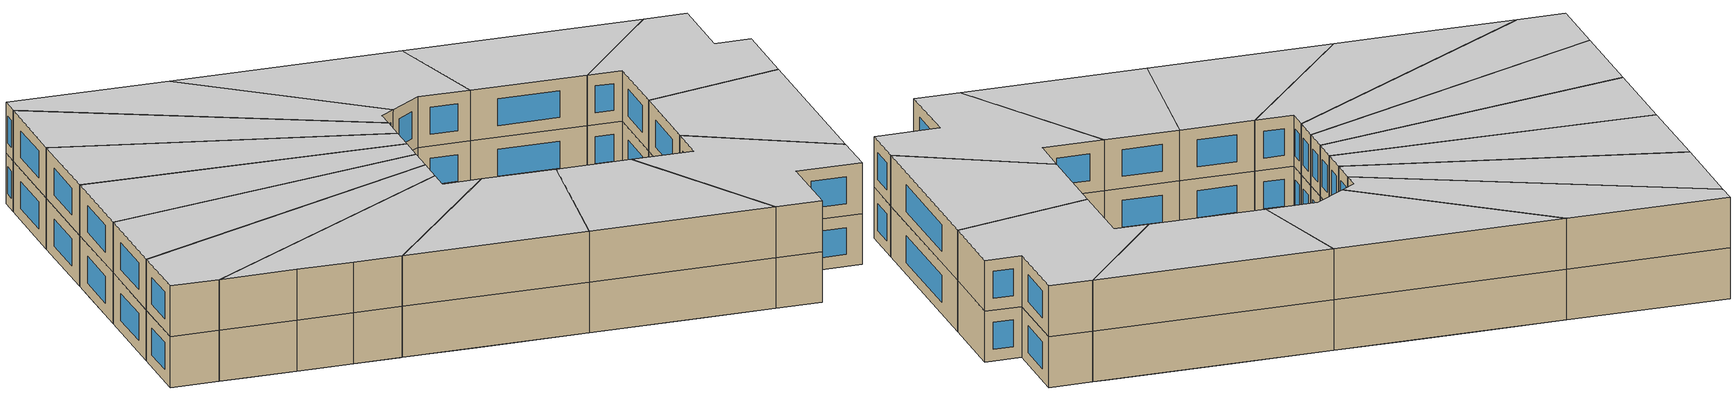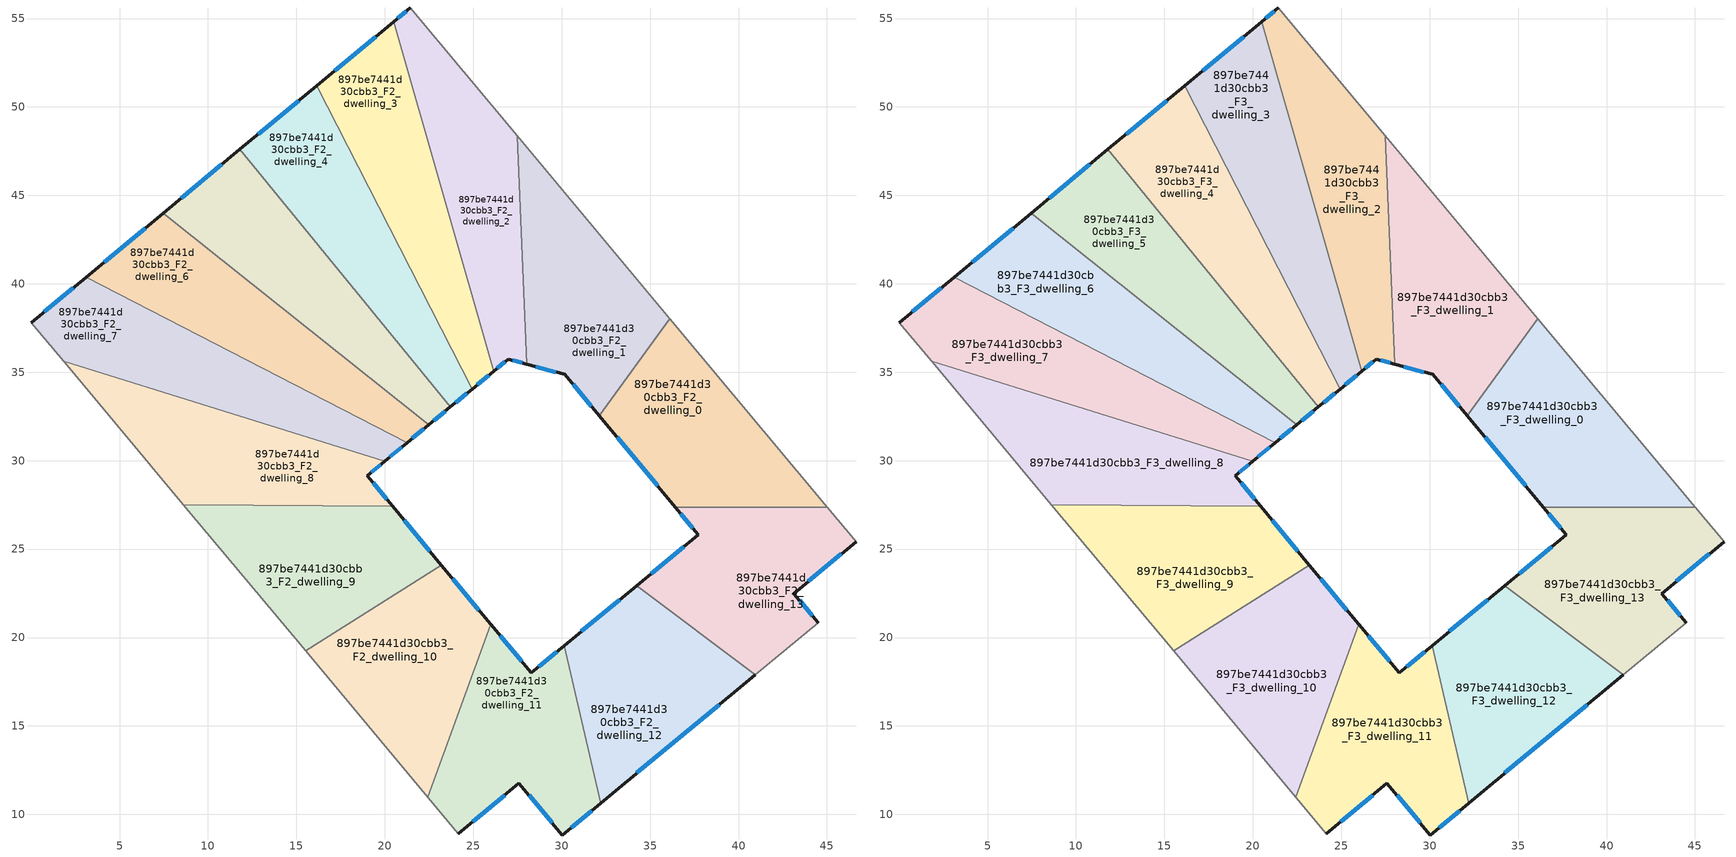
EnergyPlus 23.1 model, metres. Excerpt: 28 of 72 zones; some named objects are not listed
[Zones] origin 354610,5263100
897be7441d30cbb3_F2_dwelling_0
 floor adiabatic (EU_floor_Construction): 36.11,38.03 40.01,33.36 34.95,29.13 32.12,32.54 z6
 floor to 897be7441d30cbb3_F1_dwelling_13 (EU_floor_Construction): 40.01,33.36 44.54,27.94 43.84,27.35 36.43,27.35 34.95,29.13 z6
 floor to 897be7441d30cbb3_F1_dwelling_14 (EU_floor_Construction): 44.54,27.94 45.03,27.35 43.84,27.35 z6
 wall outside (EU_wall_Construction): 32.12,32.54 36.43,27.35 z6:9
 wall to 897be7441d30cbb3_F2_dwelling_1 (EU_wall_Construction): 36.11,38.03 32.12,32.54 z6:9
 wall adiabatic (EU_wall_Construction): 45.03,27.35 36.11,38.03 z6:9
 wall to 897be7441d30cbb3_F2_dwelling_13 (EU_wall_Construction): 36.43,27.35 45.03,27.35 z6:9
 window (EU_Window_Construction): 33.14,31.32 35.42,28.57 z6.7:8.3
897be7441d30cbb3_F2_dwelling_1
 floor to 897be7441d30cbb3_F1_dwelling_11 (EU_floor_Construction): 30.51,44.72 33.6,41.03 27.98,36.34 27.73,42.4 z6
 floor adiabatic (EU_floor_Construction): 33.6,41.03 36.11,38.03 32.12,32.54 30.19,34.87 28.02,35.46 27.98,36.34 z6
 floor to 897be7441d30cbb3_F1_dwelling_10 (EU_floor_Construction): 27.48,48.35 30.51,44.72 27.73,42.4 27.47,48.35 z6
 wall outside (EU_wall_Construction): 28.02,35.46 30.19,34.87 32.12,32.54 z6:9
 wall to 897be7441d30cbb3_F2_dwelling_2 (EU_wall_Construction): 27.47,48.36 28.02,35.46 z6:9
 wall adiabatic (EU_wall_Construction): 36.11,38.03 27.47,48.36 z6:9
 window (EU_Window_Construction): 30.64,34.32 31.67,33.09 / 28.53,35.32 29.68,35.01 z6.7:8.3
897be7441d30cbb3_F2_dwelling_10
 floor to 897be7441d30cbb3_F1_dwelling_5 (EU_floor_Construction): 23.2,24.09 25.98,20.76 25.53,19.51 19.5,14.48 15.52,19.24 z6
 floor to 897be7441d30cbb3_F1_dwelling_6 (EU_floor_Construction): 25.53,19.51 22.43,10.97 19.5,14.48 z6
 wall outside (EU_wall_Construction): 25.98,20.76 23.2,24.09 z6:9
 wall to 897be7441d30cbb3_F2_dwelling_11 (EU_wall_Construction): 22.43,10.97 25.98,20.76 z6:9
 wall adiabatic (EU_wall_Construction): 15.52,19.24 22.43,10.97 z6:9
 wall to 897be7441d30cbb3_F2_dwelling_9 (EU_wall_Construction): 23.2,24.09 15.52,19.24 z6:9
 window (EU_Window_Construction): 25.32,21.54 23.85,23.31 z6.7:8.3
897be7441d30cbb3_F2_dwelling_11
 floor to 897be7441d30cbb3_F1_dwelling_6 (EU_floor_Construction): 30.16,19.55 30.77,16.86 26.39,13.2 27.59,11.76 24.15,8.91 22.43,10.97 25.53,19.51 26.4,20.25 28.28,17.99 z6
 floor to 897be7441d30cbb3_F1_dwelling_5 (EU_floor_Construction): 25.98,20.76 26.4,20.25 25.53,19.51 z6
 floor to 897be7441d30cbb3_F1_dwelling_7 (EU_floor_Construction): 30.77,16.86 32.2,10.64 30.03,8.83 26.39,13.2 z6
 wall outside (EU_wall_Construction): 24.15,8.91 27.59,11.76 30.03,8.83 32.21,10.64 / 30.16,19.55 28.28,17.99 25.98,20.76 z6:9
 wall adiabatic (EU_wall_Construction): 22.43,10.97 24.15,8.91 z6:9
 wall to 897be7441d30cbb3_F2_dwelling_12 (EU_wall_Construction): 32.21,10.64 30.16,19.55 z6:9
 window (EU_Window_Construction): 24.96,9.58 26.78,11.09 / 27.74,18.64 26.52,20.11 / 29.71,19.18 28.72,18.36 / 30.54,9.26 31.69,10.21 / 28.16,11.07 29.46,9.52 z6.7:8.3
897be7441d30cbb3_F2_dwelling_12
 floor to 897be7441d30cbb3_F1_dwelling_7 (EU_floor_Construction): 34.76,19.77 38.22,15.63 32.2,10.64 30.77,16.86 33.29,18.96 33.49,18.71 z6
 floor to 897be7441d30cbb3_F1_dwelling_6 (EU_floor_Construction): 31.72,20.84 33.29,18.96 30.77,16.86 30.16,19.55 z6
 floor to 897be7441d30cbb3_F1_dwelling_13 (EU_floor_Construction): 36.51,21.23 33.49,18.71 33.29,18.96 31.72,20.84 34.25,22.93 z6
 floor to 897be7441d30cbb3_F1_dwelling_14 (EU_floor_Construction): 40.95,17.9 38.22,15.63 34.76,19.77 36.51,21.23 z6
 wall outside (EU_wall_Construction): 34.25,22.93 30.16,19.55 / 32.21,10.64 40.95,17.9 z6:9
 wall to 897be7441d30cbb3_F2_dwelling_13 (EU_wall_Construction): 40.95,17.9 34.25,22.93 z6:9
 window (EU_Window_Construction): 33.29,22.13 31.12,20.34 / 34.26,12.34 38.9,16.19 z6.7:8.3
897be7441d30cbb3_F2_dwelling_13
 floor to 897be7441d30cbb3_F1_dwelling_13 (EU_floor_Construction): 43.84,27.35 36.51,21.23 34.25,22.93 37.72,25.8 36.43,27.35 z6
 floor to 897be7441d30cbb3_F1_dwelling_14 (EU_floor_Construction): 45.03,27.35 46.65,25.41 43.13,22.49 44.49,20.84 40.95,17.9 36.51,21.23 43.84,27.35 z6
 wall outside (EU_wall_Construction): 36.43,27.35 37.72,25.8 34.25,22.93 / 44.49,20.84 43.13,22.49 46.65,25.41 z6:9
 wall adiabatic (EU_wall_Construction): 46.65,25.41 45.03,27.35 / 40.95,17.9 44.49,20.84 z6:9
 window (EU_Window_Construction): 36.91,25.13 35.06,23.6 / 36.74,26.99 37.42,26.16 / 43.95,23.17 45.82,24.72 / 44.17,21.23 43.45,22.1 z6.7:8.3
897be7441d30cbb3_F2_dwelling_2
 floor to 897be7441d30cbb3_F1_dwelling_10 (EU_floor_Construction): 27.47,48.35 27.73,42.4 24.76,39.92 23.34,44.89 z6
 floor to 897be7441d30cbb3_F1_dwelling_9 (EU_floor_Construction): 24.45,51.98 27.47,48.36 27.47,48.35 23.34,44.89 21.92,49.86 z6
 floor to 897be7441d30cbb3_F1_dwelling_11 (EU_floor_Construction): 27.73,42.4 27.98,36.34 27.19,35.68 26.98,35.74 26.15,35.06 24.76,39.92 z6
 floor to 897be7441d30cbb3_F1_dwelling_8 (EU_floor_Construction): 21.43,55.59 24.45,51.98 21.92,49.86 20.5,54.82 z6
 floor to 897be7441d30cbb3_F1_dwelling_12 (EU_floor_Construction): 27.98,36.34 28.02,35.46 27.19,35.68 z6
 wall outside (EU_wall_Construction): 26.15,35.06 26.98,35.74 28.02,35.46 / 21.43,55.59 20.5,54.82 z6:9
 wall to 897be7441d30cbb3_F2_dwelling_3 (EU_wall_Construction): 20.5,54.82 26.15,35.06 z6:9
 wall adiabatic (EU_wall_Construction): 27.47,48.36 21.43,55.59 z6:9
 window (EU_Window_Construction): 27.22,35.67 27.77,35.53 / 26.35,35.22 26.78,35.58 / 21.21,55.41 20.72,55 z6.7:8.3
897be7441d30cbb3_F2_dwelling_3
 floor to 897be7441d30cbb3_F1_dwelling_8 (EU_floor_Construction): 20.5,54.82 21.92,49.86 18.36,46.89 16.16,51.21 z6
 floor to 897be7441d30cbb3_F1_dwelling_11 (EU_floor_Construction): 24.76,39.92 26.15,35.06 24.93,34.05 22.78,38.26 z6
 floor to 897be7441d30cbb3_F1_dwelling_9 (EU_floor_Construction): 21.92,49.86 23.34,44.89 20.57,42.58 18.36,46.89 z6
 floor to 897be7441d30cbb3_F1_dwelling_10 (EU_floor_Construction): 23.34,44.89 24.76,39.92 22.78,38.26 20.57,42.58 z6
 wall outside (EU_wall_Construction): 24.93,34.05 26.15,35.06 / 20.5,54.82 16.16,51.21 z6:9
 wall to 897be7441d30cbb3_F2_dwelling_4 (EU_wall_Construction): 16.16,51.21 24.93,34.05 z6:9
 window (EU_Window_Construction): 25.22,34.29 25.87,34.82 / 19.48,53.97 17.18,52.06 z6.7:8.3
897be7441d30cbb3_F2_dwelling_4
 floor to 897be7441d30cbb3_F1_dwelling_9 (EU_floor_Construction): 18.36,46.89 20.57,42.58 17.8,40.27 14.81,43.93 z6
 floor to 897be7441d30cbb3_F1_dwelling_8 (EU_floor_Construction): 16.16,51.21 18.36,46.89 14.81,43.93 11.81,47.6 z6
 floor to 897be7441d30cbb3_F1_dwelling_11 (EU_floor_Construction): 22.78,38.26 24.93,34.05 23.71,33.04 20.8,36.61 z6
 floor adiabatic (EU_floor_Construction): 20.57,42.58 22.78,38.26 20.8,36.61 17.8,40.27 z6
 wall outside (EU_wall_Construction): 23.71,33.04 24.93,34.05 / 16.16,51.21 11.81,47.6 z6:9
 wall to 897be7441d30cbb3_F2_dwelling_5 (EU_wall_Construction): 11.81,47.6 23.71,33.04 z6:9
 window (EU_Window_Construction): 24,33.28 24.65,33.81 / 15.14,50.36 12.83,48.45 z6.7:8.3
897be7441d30cbb3_F2_dwelling_5
 floor to 897be7441d30cbb3_F1_dwelling_0 (EU_floor_Construction): 10.36,46.4 13.19,43.02 10.99,41.18 7.47,43.99 z6
 floor to 897be7441d30cbb3_F1_dwelling_8 (EU_floor_Construction): 11.81,47.6 14.81,43.93 13.41,42.75 10.36,46.4 z6
 floor to 897be7441d30cbb3_F1_dwelling_1 (EU_floor_Construction): 13.19,43.02 16.03,39.62 14.53,38.37 10.99,41.18 z6
 floor to 897be7441d30cbb3_F1_dwelling_2 (EU_floor_Construction): 16.03,39.62 18.86,36.22 18.06,35.55 14.53,38.37 z6
 floor to 897be7441d30cbb3_F1_dwelling_9 (EU_floor_Construction): 14.81,43.93 17.8,40.27 16.44,39.13 13.41,42.76 z6
 floor to 897be7441d30cbb3_F1_dwelling_3 (EU_floor_Construction): 19.62,35.63 22.57,32.1 22.49,32.03 18.06,35.55 18.86,36.22 19.47,35.5 z6
 floor adiabatic (EU_floor_Construction): 17.8,40.27 23.71,33.04 22.49,32.03 22.57,32.1 19.62,35.63 19.47,35.5 16.44,39.13 z6
 wall outside (EU_wall_Construction): 22.49,32.03 23.71,33.04 / 11.81,47.6 7.47,43.99 z6:9
 wall to 897be7441d30cbb3_F2_dwelling_6 (EU_wall_Construction): 7.47,43.99 22.49,32.03 z6:9
 window (EU_Window_Construction): 22.77,32.27 23.42,32.8 / 10.79,46.75 8.49,44.84 z6.7:8.3
897be7441d30cbb3_F2_dwelling_6
 floor to 897be7441d30cbb3_F1_dwelling_1 (EU_floor_Construction): 14.53,38.37 11.66,35.97 7.39,38.17 10.99,41.18 z6
 floor to 897be7441d30cbb3_F1_dwelling_2 (EU_floor_Construction): 18.06,35.55 15.92,33.77 11.66,35.97 14.53,38.37 z6
 floor adiabatic (EU_floor_Construction): 10.99,41.18 7.39,38.17 3.12,40.38 7.47,43.99 z6
 floor to 897be7441d30cbb3_F1_dwelling_3 (EU_floor_Construction): 22.49,32.03 22.42,31.97 21.26,31.02 15.92,33.77 18.06,35.55 z6
 wall outside (EU_wall_Construction): 21.26,31.01 22.49,32.03 / 7.47,43.99 3.12,40.38 z6:9
 wall to 897be7441d30cbb3_F2_dwelling_7 (EU_wall_Construction): 3.12,40.38 21.26,31.01 z6:9
 window (EU_Window_Construction): 21.55,31.25 22.2,31.79 / 6.44,43.14 4.14,41.23 z6.7:8.3
897be7441d30cbb3_F2_dwelling_7
 floor to 897be7441d30cbb3_F1_dwelling_1 (EU_floor_Construction): 11.66,35.97 8.69,33.49 3.66,35.06 7.39,38.17 z6
 floor to 897be7441d30cbb3_F1_dwelling_0 (EU_floor_Construction): 7.39,38.17 3.66,35.06 1.84,35.62 0.02,37.8 3.12,40.38 z6
 floor to 897be7441d30cbb3_F1_dwelling_2 (EU_floor_Construction): 15.92,33.77 13.71,31.92 8.69,33.49 11.66,35.97 z6
 floor to 897be7441d30cbb3_F1_dwelling_3 (EU_floor_Construction): 21.26,31.02 19.99,29.96 13.71,31.92 15.92,33.77 z6
 wall outside (EU_wall_Construction): 19.99,29.96 21.26,31.01 / 3.12,40.38 0.02,37.8 z6:9
 wall adiabatic (EU_wall_Construction): 0.02,37.8 1.84,35.62 z6:9
 wall to 897be7441d30cbb3_F2_dwelling_8 (EU_wall_Construction): 1.84,35.62 19.99,29.96 z6:9
 window (EU_Window_Construction): 20.29,30.21 20.96,30.77 / 2.39,39.77 0.74,38.41 z6.7:8.3
897be7441d30cbb3_F2_dwelling_8
 floor to 897be7441d30cbb3_F1_dwelling_2 (EU_floor_Construction): 13.71,31.92 8.54,27.6 6.8,29.67 5.7,31 8.69,33.49 z6
 floor to 897be7441d30cbb3_F1_dwelling_1 (EU_floor_Construction): 8.69,33.49 5.7,31 4.7,32.2 2.87,34.39 3.66,35.06 z6
 floor to 897be7441d30cbb3_F1_dwelling_3 (EU_floor_Construction): 19.99,29.96 19,29.14 18.3,29.99 15.27,27.46 8.61,27.51 8.54,27.6 13.71,31.92 z6
 floor to 897be7441d30cbb3_F1_dwelling_4 (EU_floor_Construction): 18.3,29.99 20.44,27.42 15.27,27.46 z6
 floor to 897be7441d30cbb3_F1_dwelling_0 (EU_floor_Construction): 3.66,35.06 2.87,34.39 1.84,35.62 z6
 wall outside (EU_wall_Construction): 20.44,27.42 19,29.14 19.99,29.96 z6:9
 wall adiabatic (EU_wall_Construction): 1.84,35.62 4.7,32.2 6.8,29.67 8.61,27.51 z6:9
 wall to 897be7441d30cbb3_F2_dwelling_9 (EU_wall_Construction): 8.61,27.51 20.44,27.42 z6:9
 window (EU_Window_Construction): 19.23,29.34 19.76,29.77 / 20.1,27.82 19.34,28.74 z6.7:8.3
897be7441d30cbb3_F2_dwelling_9
 floor to 897be7441d30cbb3_F1_dwelling_3 (EU_floor_Construction): 15.27,27.46 11.37,24.2 8.61,27.51 z6
 floor to 897be7441d30cbb3_F1_dwelling_4 (EU_floor_Construction): 20.44,27.42 22.17,25.33 15.26,19.56 11.37,24.2 15.27,27.46 z6
 floor to 897be7441d30cbb3_F1_dwelling_5 (EU_floor_Construction): 22.17,25.33 23.2,24.09 15.52,19.24 15.26,19.56 z6
 wall outside (EU_wall_Construction): 23.2,24.09 20.44,27.42 z6:9
 wall adiabatic (EU_wall_Construction): 8.61,27.51 15.52,19.24 z6:9
 window (EU_Window_Construction): 22.55,24.87 21.09,26.64 z6.7:8.3
897be7441d30cbb3_F3_dwelling_0
 floor to 897be7441d30cbb3_F2_dwelling_0 (EU_floor_Construction): 36.11,38.03 45.03,27.35 36.43,27.35 32.12,32.54 z9
 wall outside (EU_wall_Construction): 32.12,32.54 36.43,27.35 z9:12
 wall to 897be7441d30cbb3_F3_dwelling_1 (EU_wall_Construction): 36.11,38.03 32.12,32.54 z9:12
 wall adiabatic (EU_wall_Construction): 45.03,27.35 36.11,38.03 z9:12
 wall to 897be7441d30cbb3_F3_dwelling_13 (EU_wall_Construction): 36.43,27.35 45.03,27.35 z9:12
 window (EU_Window_Construction): 33.14,31.32 35.42,28.57 z9.7:11.3
 ceiling to 897be7441d30cbb3_F4_dwelling_0 (EU_floor_Construction): 45.03,27.35 36.11,38.03 32.12,32.54 36.43,27.35 z12
897be7441d30cbb3_F3_dwelling_1
 floor to 897be7441d30cbb3_F2_dwelling_1 (EU_floor_Construction): 27.47,48.36 36.11,38.03 32.12,32.54 30.19,34.87 28.02,35.46 z9
 wall outside (EU_wall_Construction): 28.02,35.46 30.19,34.87 32.12,32.54 z9:12
 wall to 897be7441d30cbb3_F3_dwelling_2 (EU_wall_Construction): 27.47,48.36 28.02,35.46 z9:12
 wall adiabatic (EU_wall_Construction): 36.11,38.03 27.47,48.36 z9:12
 window (EU_Window_Construction): 30.64,34.32 31.67,33.09 / 28.53,35.32 29.68,35.01 z9.7:11.3
 ceiling to 897be7441d30cbb3_F4_dwelling_1 (EU_floor_Construction): 32.12,32.54 36.11,38.03 27.47,48.36 28.02,35.46 30.19,34.87 z12
897be7441d30cbb3_F3_dwelling_10
 floor to 897be7441d30cbb3_F2_dwelling_10 (EU_floor_Construction): 23.2,24.09 25.98,20.76 22.43,10.97 15.52,19.24 z9
 wall outside (EU_wall_Construction): 25.98,20.76 23.2,24.09 z9:12
 wall to 897be7441d30cbb3_F3_dwelling_11 (EU_wall_Construction): 22.43,10.97 25.98,20.76 z9:12
 wall adiabatic (EU_wall_Construction): 15.52,19.24 22.43,10.97 z9:12
 wall to 897be7441d30cbb3_F3_dwelling_9 (EU_wall_Construction): 23.2,24.09 15.52,19.24 z9:12
 window (EU_Window_Construction): 25.32,21.54 23.85,23.31 z9.7:11.3
 ceiling to 897be7441d30cbb3_F4_dwelling_10 (EU_floor_Construction): 22.43,10.97 25.98,20.76 23.2,24.09 15.52,19.24 z12
897be7441d30cbb3_F3_dwelling_11
 floor to 897be7441d30cbb3_F2_dwelling_11 (EU_floor_Construction): 30.16,19.55 32.21,10.64 30.03,8.83 27.59,11.76 24.15,8.91 22.43,10.97 25.98,20.76 28.28,17.99 z9
 wall outside (EU_wall_Construction): 24.15,8.91 27.59,11.76 30.03,8.83 32.21,10.64 / 30.16,19.55 28.28,17.99 25.98,20.76 z9:12
 wall adiabatic (EU_wall_Construction): 22.43,10.97 24.15,8.91 z9:12
 wall to 897be7441d30cbb3_F3_dwelling_12 (EU_wall_Construction): 32.21,10.64 30.16,19.55 z9:12
 window (EU_Window_Construction): 24.96,9.58 26.78,11.09 / 27.74,18.64 26.52,20.11 / 29.71,19.18 28.72,18.36 / 30.54,9.26 31.69,10.21 / 28.16,11.07 29.46,9.52 z9.7:11.3
 ceiling to 897be7441d30cbb3_F4_dwelling_11 (EU_floor_Construction): 32.21,10.64 30.16,19.55 28.28,17.99 25.98,20.76 22.43,10.97 24.15,8.91 27.59,11.76 30.03,8.83 z12
897be7441d30cbb3_F3_dwelling_12
 floor to 897be7441d30cbb3_F2_dwelling_12 (EU_floor_Construction): 40.95,17.9 32.21,10.64 30.16,19.55 34.25,22.93 z9
 wall outside (EU_wall_Construction): 34.25,22.93 30.16,19.55 / 32.21,10.64 40.95,17.9 z9:12
 wall to 897be7441d30cbb3_F3_dwelling_13 (EU_wall_Construction): 40.95,17.9 34.25,22.93 z9:12
 window (EU_Window_Construction): 33.29,22.13 31.12,20.34 / 34.26,12.34 38.9,16.19 z9.7:11.3
 ceiling to 897be7441d30cbb3_F4_dwelling_12 (EU_floor_Construction): 40.95,17.9 34.25,22.93 30.16,19.55 32.21,10.64 z12
897be7441d30cbb3_F3_dwelling_13
 floor to 897be7441d30cbb3_F2_dwelling_13 (EU_floor_Construction): 45.03,27.35 46.65,25.41 43.13,22.49 44.49,20.84 40.95,17.9 34.25,22.93 37.72,25.8 36.43,27.35 z9
 wall outside (EU_wall_Construction): 36.43,27.35 37.72,25.8 34.25,22.93 / 44.49,20.84 43.13,22.49 46.65,25.41 z9:12
 wall adiabatic (EU_wall_Construction): 46.65,25.41 45.03,27.35 / 40.95,17.9 44.49,20.84 z9:12
 window (EU_Window_Construction): 36.91,25.13 35.06,23.6 / 36.74,26.99 37.42,26.16 / 43.95,23.17 45.82,24.72 / 44.17,21.23 43.45,22.1 z9.7:11.3
 ceiling to 897be7441d30cbb3_F4_dwelling_13 (EU_floor_Construction): 44.49,20.84 43.13,22.49 46.65,25.41 45.03,27.35 36.43,27.35 37.72,25.8 34.25,22.93 40.95,17.9 z12
897be7441d30cbb3_F3_dwelling_2
 floor to 897be7441d30cbb3_F2_dwelling_2 (EU_floor_Construction): 21.43,55.59 27.47,48.36 28.02,35.46 26.98,35.74 26.15,35.06 20.5,54.82 z9
 wall outside (EU_wall_Construction): 26.15,35.06 26.98,35.74 28.02,35.46 / 21.43,55.59 20.5,54.82 z9:12
 wall to 897be7441d30cbb3_F3_dwelling_3 (EU_wall_Construction): 20.5,54.82 26.15,35.06 z9:12
 wall adiabatic (EU_wall_Construction): 27.47,48.36 21.43,55.59 z9:12
 window (EU_Window_Construction): 27.22,35.67 27.77,35.53 / 26.35,35.22 26.78,35.58 / 21.21,55.41 20.72,55 z9.7:11.3
 ceiling to 897be7441d30cbb3_F4_dwelling_2 (EU_floor_Construction): 28.02,35.46 27.47,48.36 21.43,55.59 20.5,54.82 26.15,35.06 26.98,35.74 z12
897be7441d30cbb3_F3_dwelling_3
 floor to 897be7441d30cbb3_F2_dwelling_3 (EU_floor_Construction): 20.5,54.82 26.15,35.06 24.93,34.05 16.16,51.21 z9
 wall outside (EU_wall_Construction): 24.93,34.05 26.15,35.06 / 20.5,54.82 16.16,51.21 z9:12
 wall to 897be7441d30cbb3_F3_dwelling_4 (EU_wall_Construction): 16.16,51.21 24.93,34.05 z9:12
 window (EU_Window_Construction): 25.22,34.29 25.87,34.82 / 19.48,53.97 17.18,52.06 z9.7:11.3
 ceiling to 897be7441d30cbb3_F4_dwelling_3 (EU_floor_Construction): 26.15,35.06 20.5,54.82 16.16,51.21 24.93,34.05 z12
897be7441d30cbb3_F3_dwelling_4
 floor to 897be7441d30cbb3_F2_dwelling_4 (EU_floor_Construction): 16.16,51.21 24.93,34.05 23.71,33.04 11.81,47.6 z9
 wall outside (EU_wall_Construction): 23.71,33.04 24.93,34.05 / 16.16,51.21 11.81,47.6 z9:12
 wall to 897be7441d30cbb3_F3_dwelling_5 (EU_wall_Construction): 11.81,47.6 23.71,33.04 z9:12
 window (EU_Window_Construction): 24,33.28 24.65,33.81 / 15.14,50.36 12.83,48.45 z9.7:11.3
 ceiling to 897be7441d30cbb3_F4_dwelling_4 (EU_floor_Construction): 24.93,34.05 16.16,51.21 11.81,47.6 23.71,33.04 z12
897be7441d30cbb3_F3_dwelling_5
 floor to 897be7441d30cbb3_F2_dwelling_5 (EU_floor_Construction): 11.81,47.6 23.71,33.04 22.49,32.03 7.47,43.99 z9
 wall outside (EU_wall_Construction): 22.49,32.03 23.71,33.04 / 11.81,47.6 7.47,43.99 z9:12
 wall to 897be7441d30cbb3_F3_dwelling_6 (EU_wall_Construction): 7.47,43.99 22.49,32.03 z9:12
 window (EU_Window_Construction): 22.77,32.27 23.42,32.8 / 10.79,46.75 8.49,44.84 z9.7:11.3
 ceiling to 897be7441d30cbb3_F4_dwelling_5 (EU_floor_Construction): 23.71,33.04 11.81,47.6 7.47,43.99 22.49,32.03 z12
897be7441d30cbb3_F3_dwelling_6
 floor to 897be7441d30cbb3_F2_dwelling_6 (EU_floor_Construction): 22.49,32.03 21.26,31.01 3.12,40.38 7.47,43.99 z9
 wall outside (EU_wall_Construction): 21.26,31.01 22.49,32.03 / 7.47,43.99 3.12,40.38 z9:12
 wall to 897be7441d30cbb3_F3_dwelling_7 (EU_wall_Construction): 3.12,40.38 21.26,31.01 z9:12
 window (EU_Window_Construction): 21.55,31.25 22.2,31.79 / 6.44,43.14 4.14,41.23 z9.7:11.3
 ceiling to 897be7441d30cbb3_F4_dwelling_6 (EU_floor_Construction): 22.49,32.03 7.47,43.99 3.12,40.38 21.26,31.01 z12
897be7441d30cbb3_F3_dwelling_7
 floor to 897be7441d30cbb3_F2_dwelling_7 (EU_floor_Construction): 21.26,31.01 19.99,29.96 1.84,35.62 0.02,37.8 3.12,40.38 z9
 wall outside (EU_wall_Construction): 19.99,29.96 21.26,31.01 / 3.12,40.38 0.02,37.8 z9:12
 wall adiabatic (EU_wall_Construction): 0.02,37.8 1.84,35.62 z9:12
 wall to 897be7441d30cbb3_F3_dwelling_8 (EU_wall_Construction): 1.84,35.62 19.99,29.96 z9:12
 window (EU_Window_Construction): 20.29,30.21 20.96,30.77 / 2.39,39.77 0.74,38.41 z9.7:11.3
 ceiling to 897be7441d30cbb3_F4_dwelling_7 (EU_floor_Construction): 21.26,31.01 3.12,40.38 0.02,37.8 1.84,35.62 19.99,29.96 z12
897be7441d30cbb3_F3_dwelling_8
 floor to 897be7441d30cbb3_F2_dwelling_8 (EU_floor_Construction): 19.99,29.96 19,29.14 20.44,27.42 8.61,27.51 6.8,29.67 4.7,32.2 1.84,35.62 z9
 wall outside (EU_wall_Construction): 20.44,27.42 19,29.14 19.99,29.96 z9:12
 wall adiabatic (EU_wall_Construction): 1.84,35.62 4.7,32.2 6.8,29.67 8.61,27.51 z9:12
 wall to 897be7441d30cbb3_F3_dwelling_9 (EU_wall_Construction): 8.61,27.51 20.44,27.42 z9:12
 window (EU_Window_Construction): 19.23,29.34 19.76,29.77 / 20.1,27.82 19.34,28.74 z9.7:11.3
 ceiling to 897be7441d30cbb3_F4_dwelling_8 (EU_floor_Construction): 20.44,27.42 19,29.14 19.99,29.96 1.84,35.62 4.7,32.2 6.8,29.67 8.61,27.51 z12
897be7441d30cbb3_F3_dwelling_9
 floor to 897be7441d30cbb3_F2_dwelling_9 (EU_floor_Construction): 20.44,27.42 23.2,24.09 15.52,19.24 8.61,27.51 z9
 wall outside (EU_wall_Construction): 23.2,24.09 20.44,27.42 z9:12
 wall adiabatic (EU_wall_Construction): 8.61,27.51 15.52,19.24 z9:12
 window (EU_Window_Construction): 22.55,24.87 21.09,26.64 z9.7:11.3
 ceiling to 897be7441d30cbb3_F4_dwelling_9 (EU_floor_Construction): 23.2,24.09 20.44,27.42 8.61,27.51 15.52,19.24 z12
[Building]
EU S2 Campaign: North Axis=0; Terrain=City; Solar Distribution=FullExterior
[Site:Location]
Budapest.Ferenc.Liszt.Intl.AP: Latitude=47.437; Longitude=19.256; Time Zone=1; Elevation=185
[SizingPeriod:WeatherFileDays]
AnnualSizingPeriod: Begin Month=1; Begin Day of Month=1; End Month=12; End Day of Month=31; Day of Week for Start Day=Monday; Use Weather File Daylight Saving Period=No; Use Weather File Rain and Snow Indicators=No
[MATERIAL]
EU_InternalMass_Material: Roughness=MediumRough; Thickness=0.1; Conductivity=1; Density=1800; Specific Heat=900; Thermal Absorptance=0.9; Solar Absorptance=0.7; Visible Absorptance=0.7
[MATERIAL:NOMASS] Roughness=MediumRough; Thermal Absorptance=0.9; Solar Absorptance=0.7; Visible Absorptance=0.7
Name | Thermal Resistance
EU_wall_NoMass | 0.832559
EU_floor_NoMass | 0.872794
[WINDOWMATERIAL:SIMPLEGLAZINGSYSTEM]
EU_Window_SimpleGlazing: UFactor=2.79869; Solar Heat Gain Coefficient=0.75; Visible Transmittance=0.75
[CONSTRUCTION]
EU_wall_Construction: EU_wall_NoMass
EU_floor_Construction: EU_floor_NoMass
EU_Window_Construction: EU_Window_SimpleGlazing
EU_InternalMass_Construction: EU_InternalMass_Material
[ZONE] Type=1; Multiplier=1; Ceiling Height=autocalculate; Floor Area=autocalculate; Part of Total Floor Area=Yes
Name | Volume
897be7441d30cbb3_F2_dwelling_0; 897be7441d30cbb3_F3_dwelling_0; 897be7441d30cbb3_F2_dwelling_10; 897be7441d30cbb3_F3_dwelling_10 | 204.088
897be7441d30cbb3_F2_dwelling_1; 897be7441d30cbb3_F3_dwelling_1 | 204.092
897be7441d30cbb3_F2_dwelling_11; 897be7441d30cbb3_F3_dwelling_11 | 204.125
897be7441d30cbb3_F2_dwelling_12; 897be7441d30cbb3_F3_dwelling_12 | 204.075
897be7441d30cbb3_F2_dwelling_13; 897be7441d30cbb3_F3_dwelling_13 | 204.134
897be7441d30cbb3_F2_dwelling_2; 897be7441d30cbb3_F3_dwelling_2 | 204.061
897be7441d30cbb3_F2_dwelling_3; 897be7441d30cbb3_F3_dwelling_3 | 204.13
897be7441d30cbb3_F2_dwelling_4; 897be7441d30cbb3_F3_dwelling_4 | 204.096
897be7441d30cbb3_F2_dwelling_5; 897be7441d30cbb3_F3_dwelling_5 | 204.114
897be7441d30cbb3_F2_dwelling_6; 897be7441d30cbb3_F3_dwelling_6 | 204.105
897be7441d30cbb3_F2_dwelling_7; 897be7441d30cbb3_F3_dwelling_7 | 204.04
897be7441d30cbb3_F2_dwelling_8; 897be7441d30cbb3_F3_dwelling_8 | 204.163
897be7441d30cbb3_F2_dwelling_9; 897be7441d30cbb3_F3_dwelling_9 | 204.093
[INTERNALMASS] Construction=EU_InternalMass_Construction
Name | Zone or ZoneList | Surface Area
897be7441d30cbb3_F2_dwelling_0_EU_InternalMass | 897be7441d30cbb3_F2_dwelling_0 | 68.0295
897be7441d30cbb3_F2_dwelling_1_EU_InternalMass | 897be7441d30cbb3_F2_dwelling_1 | 68.0306
897be7441d30cbb3_F2_dwelling_2_EU_InternalMass | 897be7441d30cbb3_F2_dwelling_2 | 68.02
897be7441d30cbb3_F2_dwelling_3_EU_InternalMass | 897be7441d30cbb3_F2_dwelling_3 | 68.0433
897be7441d30cbb3_F2_dwelling_4_EU_InternalMass | 897be7441d30cbb3_F2_dwelling_4 | 68.0322
897be7441d30cbb3_F2_dwelling_5_EU_InternalMass | 897be7441d30cbb3_F2_dwelling_5 | 68.0378
897be7441d30cbb3_F2_dwelling_6_EU_InternalMass | 897be7441d30cbb3_F2_dwelling_6 | 68.035
897be7441d30cbb3_F2_dwelling_7_EU_InternalMass | 897be7441d30cbb3_F2_dwelling_7 | 68.0134
897be7441d30cbb3_F2_dwelling_8_EU_InternalMass | 897be7441d30cbb3_F2_dwelling_8 | 68.0543
897be7441d30cbb3_F2_dwelling_9_EU_InternalMass | 897be7441d30cbb3_F2_dwelling_9 | 68.0309
897be7441d30cbb3_F2_dwelling_10_EU_InternalMass | 897be7441d30cbb3_F2_dwelling_10 | 68.0292
897be7441d30cbb3_F2_dwelling_11_EU_InternalMass | 897be7441d30cbb3_F2_dwelling_11 | 68.0417
897be7441d30cbb3_F2_dwelling_12_EU_InternalMass | 897be7441d30cbb3_F2_dwelling_12 | 68.0249
897be7441d30cbb3_F2_dwelling_13_EU_InternalMass | 897be7441d30cbb3_F2_dwelling_13 | 68.045
897be7441d30cbb3_F3_dwelling_0_EU_InternalMass | 897be7441d30cbb3_F3_dwelling_0 | 68.0295
897be7441d30cbb3_F3_dwelling_1_EU_InternalMass | 897be7441d30cbb3_F3_dwelling_1 | 68.0306
897be7441d30cbb3_F3_dwelling_2_EU_InternalMass | 897be7441d30cbb3_F3_dwelling_2 | 68.02
897be7441d30cbb3_F3_dwelling_3_EU_InternalMass | 897be7441d30cbb3_F3_dwelling_3 | 68.0433
897be7441d30cbb3_F3_dwelling_4_EU_InternalMass | 897be7441d30cbb3_F3_dwelling_4 | 68.0322
897be7441d30cbb3_F3_dwelling_5_EU_InternalMass | 897be7441d30cbb3_F3_dwelling_5 | 68.0378
897be7441d30cbb3_F3_dwelling_6_EU_InternalMass | 897be7441d30cbb3_F3_dwelling_6 | 68.035
897be7441d30cbb3_F3_dwelling_7_EU_InternalMass | 897be7441d30cbb3_F3_dwelling_7 | 68.0134
897be7441d30cbb3_F3_dwelling_8_EU_InternalMass | 897be7441d30cbb3_F3_dwelling_8 | 68.0543
897be7441d30cbb3_F3_dwelling_9_EU_InternalMass | 897be7441d30cbb3_F3_dwelling_9 | 68.0309
897be7441d30cbb3_F3_dwelling_10_EU_InternalMass | 897be7441d30cbb3_F3_dwelling_10 | 68.0292
897be7441d30cbb3_F3_dwelling_11_EU_InternalMass | 897be7441d30cbb3_F3_dwelling_11 | 68.0417
897be7441d30cbb3_F3_dwelling_12_EU_InternalMass | 897be7441d30cbb3_F3_dwelling_12 | 68.0249
897be7441d30cbb3_F3_dwelling_13_EU_InternalMass | 897be7441d30cbb3_F3_dwelling_13 | 68.045
[OTHEREQUIPMENT] Fuel Type=Electricity; Design Level Calculation Method=Watts/Area; Power per Zone Floor Area=1; Fraction Latent=0; Fraction Radiant=0; Fraction Lost=0; Carbon Dioxide Generation Rate=0; EndUse Subcategory=EU_Step8_InternalGains
Name | Zone or ZoneList or Space or SpaceList | Schedule
EU_Step8_InternalGain_897be7441d30cbb3_F2_dwelling_0_f000 | 897be7441d30cbb3_F2_dwelling_0 | EU_Step8_GainSchedule_897be7441d30cbb3_F2_dwelling_0_f000
EU_Step8_InternalGain_897be7441d30cbb3_F2_dwelling_1_f000 | 897be7441d30cbb3_F2_dwelling_1 | EU_Step8_GainSchedule_897be7441d30cbb3_F2_dwelling_1_f000
EU_Step8_InternalGain_897be7441d30cbb3_F2_dwelling_2_f000 | 897be7441d30cbb3_F2_dwelling_2 | EU_Step8_GainSchedule_897be7441d30cbb3_F2_dwelling_2_f000
EU_Step8_InternalGain_897be7441d30cbb3_F2_dwelling_3_f000 | 897be7441d30cbb3_F2_dwelling_3 | EU_Step8_GainSchedule_897be7441d30cbb3_F2_dwelling_3_f000
EU_Step8_InternalGain_897be7441d30cbb3_F2_dwelling_4_f000 | 897be7441d30cbb3_F2_dwelling_4 | EU_Step8_GainSchedule_897be7441d30cbb3_F2_dwelling_4_f000
EU_Step8_InternalGain_897be7441d30cbb3_F2_dwelling_5_f000 | 897be7441d30cbb3_F2_dwelling_5 | EU_Step8_GainSchedule_897be7441d30cbb3_F2_dwelling_5_f000
EU_Step8_InternalGain_897be7441d30cbb3_F2_dwelling_6_f000 | 897be7441d30cbb3_F2_dwelling_6 | EU_Step8_GainSchedule_897be7441d30cbb3_F2_dwelling_6_f000
EU_Step8_InternalGain_897be7441d30cbb3_F2_dwelling_7_f000 | 897be7441d30cbb3_F2_dwelling_7 | EU_Step8_GainSchedule_897be7441d30cbb3_F2_dwelling_7_f000
EU_Step8_InternalGain_897be7441d30cbb3_F2_dwelling_8_f000 | 897be7441d30cbb3_F2_dwelling_8 | EU_Step8_GainSchedule_897be7441d30cbb3_F2_dwelling_8_f000
EU_Step8_InternalGain_897be7441d30cbb3_F2_dwelling_9_f000 | 897be7441d30cbb3_F2_dwelling_9 | EU_Step8_GainSchedule_897be7441d30cbb3_F2_dwelling_9_f000
EU_Step8_InternalGain_897be7441d30cbb3_F2_dwelling_10_f000 | 897be7441d30cbb3_F2_dwelling_10 | EU_Step8_GainSchedule_897be7441d30cbb3_F2_dwelling_10_f000
EU_Step8_InternalGain_897be7441d30cbb3_F2_dwelling_11_f000 | 897be7441d30cbb3_F2_dwelling_11 | EU_Step8_GainSchedule_897be7441d30cbb3_F2_dwelling_11_f000
EU_Step8_InternalGain_897be7441d30cbb3_F2_dwelling_12_f000 | 897be7441d30cbb3_F2_dwelling_12 | EU_Step8_GainSchedule_897be7441d30cbb3_F2_dwelling_12_f000
EU_Step8_InternalGain_897be7441d30cbb3_F2_dwelling_13_f000 | 897be7441d30cbb3_F2_dwelling_13 | EU_Step8_GainSchedule_897be7441d30cbb3_F2_dwelling_13_f000
EU_Step8_InternalGain_897be7441d30cbb3_F3_dwelling_0_f000 | 897be7441d30cbb3_F3_dwelling_0 | EU_Step8_GainSchedule_897be7441d30cbb3_F3_dwelling_0_f000
EU_Step8_InternalGain_897be7441d30cbb3_F3_dwelling_1_f000 | 897be7441d30cbb3_F3_dwelling_1 | EU_Step8_GainSchedule_897be7441d30cbb3_F3_dwelling_1_f000
EU_Step8_InternalGain_897be7441d30cbb3_F3_dwelling_2_f000 | 897be7441d30cbb3_F3_dwelling_2 | EU_Step8_GainSchedule_897be7441d30cbb3_F3_dwelling_2_f000
EU_Step8_InternalGain_897be7441d30cbb3_F3_dwelling_3_f000 | 897be7441d30cbb3_F3_dwelling_3 | EU_Step8_GainSchedule_897be7441d30cbb3_F3_dwelling_3_f000
EU_Step8_InternalGain_897be7441d30cbb3_F3_dwelling_4_f000 | 897be7441d30cbb3_F3_dwelling_4 | EU_Step8_GainSchedule_897be7441d30cbb3_F3_dwelling_4_f000
EU_Step8_InternalGain_897be7441d30cbb3_F3_dwelling_5_f000 | 897be7441d30cbb3_F3_dwelling_5 | EU_Step8_GainSchedule_897be7441d30cbb3_F3_dwelling_5_f000
EU_Step8_InternalGain_897be7441d30cbb3_F3_dwelling_6_f000 | 897be7441d30cbb3_F3_dwelling_6 | EU_Step8_GainSchedule_897be7441d30cbb3_F3_dwelling_6_f000
EU_Step8_InternalGain_897be7441d30cbb3_F3_dwelling_7_f000 | 897be7441d30cbb3_F3_dwelling_7 | EU_Step8_GainSchedule_897be7441d30cbb3_F3_dwelling_7_f000
EU_Step8_InternalGain_897be7441d30cbb3_F3_dwelling_8_f000 | 897be7441d30cbb3_F3_dwelling_8 | EU_Step8_GainSchedule_897be7441d30cbb3_F3_dwelling_8_f000
EU_Step8_InternalGain_897be7441d30cbb3_F3_dwelling_9_f000 | 897be7441d30cbb3_F3_dwelling_9 | EU_Step8_GainSchedule_897be7441d30cbb3_F3_dwelling_9_f000
EU_Step8_InternalGain_897be7441d30cbb3_F3_dwelling_10_f000 | 897be7441d30cbb3_F3_dwelling_10 | EU_Step8_GainSchedule_897be7441d30cbb3_F3_dwelling_10_f000
EU_Step8_InternalGain_897be7441d30cbb3_F3_dwelling_11_f000 | 897be7441d30cbb3_F3_dwelling_11 | EU_Step8_GainSchedule_897be7441d30cbb3_F3_dwelling_11_f000
EU_Step8_InternalGain_897be7441d30cbb3_F3_dwelling_12_f000 | 897be7441d30cbb3_F3_dwelling_12 | EU_Step8_GainSchedule_897be7441d30cbb3_F3_dwelling_12_f000
EU_Step8_InternalGain_897be7441d30cbb3_F3_dwelling_13_f000 | 897be7441d30cbb3_F3_dwelling_13 | EU_Step8_GainSchedule_897be7441d30cbb3_F3_dwelling_13_f000
[ZONEVENTILATION:DESIGNFLOWRATE] Schedule=EU_AlwaysOn; Design Flow Rate Calculation Method=AirChanges/Hour; Air Changes per Hour=0.475469; Ventilation Type=Natural; Fan Pressure Rise=0; Fan Total Efficiency=1; Constant Term Coefficient=1; Temperature Term Coefficient=0; Velocity Term Coefficient=0; Velocity Squared Term Coefficient=0; Minimum Indoor Temperature=-100; Maximum Indoor Temperature=100; Delta Temperature=-100; Minimum Outdoor Temperature=-100; Maximum Outdoor Temperature=100; Maximum Wind Speed=40
Name | Zone or ZoneList or Space or SpaceList
EU_ConstantAir_897be7441d30cbb3_F2_dwelling_0 | 897be7441d30cbb3_F2_dwelling_0
EU_ConstantAir_897be7441d30cbb3_F2_dwelling_1 | 897be7441d30cbb3_F2_dwelling_1
EU_ConstantAir_897be7441d30cbb3_F2_dwelling_2 | 897be7441d30cbb3_F2_dwelling_2
EU_ConstantAir_897be7441d30cbb3_F2_dwelling_3 | 897be7441d30cbb3_F2_dwelling_3
EU_ConstantAir_897be7441d30cbb3_F2_dwelling_4 | 897be7441d30cbb3_F2_dwelling_4
EU_ConstantAir_897be7441d30cbb3_F2_dwelling_5 | 897be7441d30cbb3_F2_dwelling_5
EU_ConstantAir_897be7441d30cbb3_F2_dwelling_6 | 897be7441d30cbb3_F2_dwelling_6
EU_ConstantAir_897be7441d30cbb3_F2_dwelling_7 | 897be7441d30cbb3_F2_dwelling_7
EU_ConstantAir_897be7441d30cbb3_F2_dwelling_8 | 897be7441d30cbb3_F2_dwelling_8
EU_ConstantAir_897be7441d30cbb3_F2_dwelling_9 | 897be7441d30cbb3_F2_dwelling_9
EU_ConstantAir_897be7441d30cbb3_F2_dwelling_10 | 897be7441d30cbb3_F2_dwelling_10
EU_ConstantAir_897be7441d30cbb3_F2_dwelling_11 | 897be7441d30cbb3_F2_dwelling_11
EU_ConstantAir_897be7441d30cbb3_F2_dwelling_12 | 897be7441d30cbb3_F2_dwelling_12
EU_ConstantAir_897be7441d30cbb3_F2_dwelling_13 | 897be7441d30cbb3_F2_dwelling_13
EU_ConstantAir_897be7441d30cbb3_F3_dwelling_0 | 897be7441d30cbb3_F3_dwelling_0
EU_ConstantAir_897be7441d30cbb3_F3_dwelling_1 | 897be7441d30cbb3_F3_dwelling_1
EU_ConstantAir_897be7441d30cbb3_F3_dwelling_2 | 897be7441d30cbb3_F3_dwelling_2
EU_ConstantAir_897be7441d30cbb3_F3_dwelling_3 | 897be7441d30cbb3_F3_dwelling_3
EU_ConstantAir_897be7441d30cbb3_F3_dwelling_4 | 897be7441d30cbb3_F3_dwelling_4
EU_ConstantAir_897be7441d30cbb3_F3_dwelling_5 | 897be7441d30cbb3_F3_dwelling_5
EU_ConstantAir_897be7441d30cbb3_F3_dwelling_6 | 897be7441d30cbb3_F3_dwelling_6
EU_ConstantAir_897be7441d30cbb3_F3_dwelling_7 | 897be7441d30cbb3_F3_dwelling_7
EU_ConstantAir_897be7441d30cbb3_F3_dwelling_8 | 897be7441d30cbb3_F3_dwelling_8
EU_ConstantAir_897be7441d30cbb3_F3_dwelling_9 | 897be7441d30cbb3_F3_dwelling_9
EU_ConstantAir_897be7441d30cbb3_F3_dwelling_10 | 897be7441d30cbb3_F3_dwelling_10
EU_ConstantAir_897be7441d30cbb3_F3_dwelling_11 | 897be7441d30cbb3_F3_dwelling_11
EU_ConstantAir_897be7441d30cbb3_F3_dwelling_12 | 897be7441d30cbb3_F3_dwelling_12
EU_ConstantAir_897be7441d30cbb3_F3_dwelling_13 | 897be7441d30cbb3_F3_dwelling_13
[HVACTEMPLATE:THERMOSTAT] Constant Heating Setpoint=20; Constant Cooling Setpoint=50
EU_HeatOnly_897be7441d30cbb3_F0_dwelling_0; EU_HeatOnly_897be7441d30cbb3_F0_dwelling_1; EU_HeatOnly_897be7441d30cbb3_F0_dwelling_2; EU_HeatOnly_897be7441d30cbb3_F0_dwelling_3; EU_HeatOnly_897be7441d30cbb3_F0_dwelling_4; EU_HeatOnly_897be7441d30cbb3_F0_dwelling_5; EU_HeatOnly_897be7441d30cbb3_F0_dwelling_6; EU_HeatOnly_897be7441d30cbb3_F0_dwelling_7; EU_HeatOnly_897be7441d30cbb3_F0_dwelling_8; EU_HeatOnly_897be7441d30cbb3_F0_dwelling_9; EU_HeatOnly_897be7441d30cbb3_F0_dwelling_10; EU_HeatOnly_897be7441d30cbb3_F0_dwelling_11; EU_HeatOnly_897be7441d30cbb3_F0_dwelling_12; EU_HeatOnly_897be7441d30cbb3_F0_dwelling_13; EU_HeatOnly_897be7441d30cbb3_F0_dwelling_14; EU_HeatOnly_897be7441d30cbb3_F1_dwelling_0; EU_HeatOnly_897be7441d30cbb3_F1_dwelling_1; EU_HeatOnly_897be7441d30cbb3_F1_dwelling_2; EU_HeatOnly_897be7441d30cbb3_F1_dwelling_3; EU_HeatOnly_897be7441d30cbb3_F1_dwelling_4; EU_HeatOnly_897be7441d30cbb3_F1_dwelling_5; EU_HeatOnly_897be7441d30cbb3_F1_dwelling_6; EU_HeatOnly_897be7441d30cbb3_F1_dwelling_7; EU_HeatOnly_897be7441d30cbb3_F1_dwelling_8; EU_HeatOnly_897be7441d30cbb3_F1_dwelling_9; EU_HeatOnly_897be7441d30cbb3_F1_dwelling_10; EU_HeatOnly_897be7441d30cbb3_F1_dwelling_11; EU_HeatOnly_897be7441d30cbb3_F1_dwelling_12; EU_HeatOnly_897be7441d30cbb3_F1_dwelling_13; EU_HeatOnly_897be7441d30cbb3_F1_dwelling_14; EU_HeatOnly_897be7441d30cbb3_F2_dwelling_0; EU_HeatOnly_897be7441d30cbb3_F2_dwelling_1; EU_HeatOnly_897be7441d30cbb3_F2_dwelling_2; EU_HeatOnly_897be7441d30cbb3_F2_dwelling_3; EU_HeatOnly_897be7441d30cbb3_F2_dwelling_4
[HVACTEMPLATE:ZONE:IDEALLOADSAIRSYSTEM] System Availability Schedule=EU_AlwaysOn; Maximum Heating Supply Air Temperature=50; Minimum Cooling Supply Air Temperature=13; Maximum Heating Supply Air Humidity Ratio=0.0156; Minimum Cooling Supply Air Humidity Ratio=0.0077; Heating Limit=NoLimit; Cooling Limit=NoLimit; Heating Availability Schedule=EU_AlwaysOn; Cooling Availability Schedule=EU_CoolingOff; Dehumidification Control Type=ConstantSensibleHeatRatio; Cooling Sensible Heat Ratio=0.7; Dehumidification Setpoint=60; Humidification Control Type=None; Humidification Setpoint=30; Outdoor Air Method=None; Outdoor Air Flow Rate per Person=0.00944; Outdoor Air Flow Rate per Zone Floor Area=0; Outdoor Air Flow Rate per Zone=0; Demand Controlled Ventilation Type=None; Outdoor Air Economizer Type=NoEconomizer; Heat Recovery Type=None; Sensible Heat Recovery Effectiveness=0.7; Latent Heat Recovery Effectiveness=0.65
Name | Template Thermostat
897be7441d30cbb3_F2_dwelling_0 | EU_HeatOnly_897be7441d30cbb3_F2_dwelling_0
897be7441d30cbb3_F2_dwelling_1 | EU_HeatOnly_897be7441d30cbb3_F2_dwelling_1
897be7441d30cbb3_F2_dwelling_2 | EU_HeatOnly_897be7441d30cbb3_F2_dwelling_2
897be7441d30cbb3_F2_dwelling_3 | EU_HeatOnly_897be7441d30cbb3_F2_dwelling_3
897be7441d30cbb3_F2_dwelling_4 | EU_HeatOnly_897be7441d30cbb3_F2_dwelling_4
897be7441d30cbb3_F2_dwelling_5 | EU_HeatOnly_897be7441d30cbb3_F2_dwelling_5
897be7441d30cbb3_F2_dwelling_6 | EU_HeatOnly_897be7441d30cbb3_F2_dwelling_6
897be7441d30cbb3_F2_dwelling_7 | EU_HeatOnly_897be7441d30cbb3_F2_dwelling_7
897be7441d30cbb3_F2_dwelling_8 | EU_HeatOnly_897be7441d30cbb3_F2_dwelling_8
897be7441d30cbb3_F2_dwelling_9 | EU_HeatOnly_897be7441d30cbb3_F2_dwelling_9
897be7441d30cbb3_F2_dwelling_10 | EU_HeatOnly_897be7441d30cbb3_F2_dwelling_10
897be7441d30cbb3_F2_dwelling_11 | EU_HeatOnly_897be7441d30cbb3_F2_dwelling_11
897be7441d30cbb3_F2_dwelling_12 | EU_HeatOnly_897be7441d30cbb3_F2_dwelling_12
897be7441d30cbb3_F2_dwelling_13 | EU_HeatOnly_897be7441d30cbb3_F2_dwelling_13
897be7441d30cbb3_F3_dwelling_0 | EU_HeatOnly_897be7441d30cbb3_F3_dwelling_0
897be7441d30cbb3_F3_dwelling_1 | EU_HeatOnly_897be7441d30cbb3_F3_dwelling_1
897be7441d30cbb3_F3_dwelling_2 | EU_HeatOnly_897be7441d30cbb3_F3_dwelling_2
897be7441d30cbb3_F3_dwelling_3 | EU_HeatOnly_897be7441d30cbb3_F3_dwelling_3
897be7441d30cbb3_F3_dwelling_4 | EU_HeatOnly_897be7441d30cbb3_F3_dwelling_4
897be7441d30cbb3_F3_dwelling_5 | EU_HeatOnly_897be7441d30cbb3_F3_dwelling_5
897be7441d30cbb3_F3_dwelling_6 | EU_HeatOnly_897be7441d30cbb3_F3_dwelling_6
897be7441d30cbb3_F3_dwelling_7 | EU_HeatOnly_897be7441d30cbb3_F3_dwelling_7
897be7441d30cbb3_F3_dwelling_8 | EU_HeatOnly_897be7441d30cbb3_F3_dwelling_8
897be7441d30cbb3_F3_dwelling_9 | EU_HeatOnly_897be7441d30cbb3_F3_dwelling_9
897be7441d30cbb3_F3_dwelling_10 | EU_HeatOnly_897be7441d30cbb3_F3_dwelling_10
897be7441d30cbb3_F3_dwelling_11 | EU_HeatOnly_897be7441d30cbb3_F3_dwelling_11
897be7441d30cbb3_F3_dwelling_12 | EU_HeatOnly_897be7441d30cbb3_F3_dwelling_12
897be7441d30cbb3_F3_dwelling_13 | EU_HeatOnly_897be7441d30cbb3_F3_dwelling_13
[SIZING:ZONE] Zone Cooling Design Supply Air Temperature Input Method=SupplyAirTemperature; Zone Cooling Design Supply Air Temperature=13; Zone Heating Design Supply Air Temperature Input Method=SupplyAirTemperature; Zone Heating Design Supply Air Temperature=50; Zone Cooling Design Supply Air Humidity Ratio=0.008; Zone Heating Design Supply Air Humidity Ratio=0.008; Cooling Design Air Flow Method=DesignDay; Cooling Design Air Flow Rate=0; Cooling Minimum Air Flow per Zone Floor Area=0.000762; Cooling Minimum Air Flow=0; Cooling Minimum Air Flow Fraction=0.2; Heating Design Air Flow Method=DesignDay; Heating Design Air Flow Rate=0; Heating Maximum Air Flow per Zone Floor Area=0.002032; Heating Maximum Air Flow=0.141576; Heating Maximum Air Flow Fraction=0.3; Account for Dedicated Outdoor Air System=No; Dedicated Outdoor Air System Control Strategy=NeutralSupplyAir; Dedicated Outdoor Air Low Setpoint Temperature for Design=autosize; Dedicated Outdoor Air High Setpoint Temperature for Design=autosize; Zone Load Sizing Method=Sensible Load Only No Latent Load; Zone Latent Cooling Design Supply Air Humidity Ratio Input Method=HumidityRatioDifference; Zone Cooling Design Supply Air Humidity Ratio Difference=0.005; Zone Latent Heating Design Supply Air Humidity Ratio Input Method=HumidityRatioDifference; Zone Humidification Design Supply Air Humidity Ratio Difference=0.005
897be7441d30cbb3_F2_dwelling_0; 897be7441d30cbb3_F2_dwelling_1; 897be7441d30cbb3_F2_dwelling_2; 897be7441d30cbb3_F2_dwelling_3; 897be7441d30cbb3_F2_dwelling_4; 897be7441d30cbb3_F2_dwelling_5; 897be7441d30cbb3_F2_dwelling_6; 897be7441d30cbb3_F2_dwelling_7; 897be7441d30cbb3_F2_dwelling_8; 897be7441d30cbb3_F2_dwelling_9; 897be7441d30cbb3_F2_dwelling_10; 897be7441d30cbb3_F2_dwelling_11; 897be7441d30cbb3_F2_dwelling_12; 897be7441d30cbb3_F2_dwelling_13; 897be7441d30cbb3_F3_dwelling_0; 897be7441d30cbb3_F3_dwelling_1; 897be7441d30cbb3_F3_dwelling_2; 897be7441d30cbb3_F3_dwelling_3; 897be7441d30cbb3_F3_dwelling_4; 897be7441d30cbb3_F3_dwelling_5; 897be7441d30cbb3_F3_dwelling_6; 897be7441d30cbb3_F3_dwelling_7; 897be7441d30cbb3_F3_dwelling_8; 897be7441d30cbb3_F3_dwelling_9; 897be7441d30cbb3_F3_dwelling_10; 897be7441d30cbb3_F3_dwelling_11; 897be7441d30cbb3_F3_dwelling_12; 897be7441d30cbb3_F3_dwelling_13
[SCHEDULE:CONSTANT]
Name | Hourly Value
EU_AlwaysOn | 1
EU_CoolingOff | 0
[SCHEDULE:FILE] Column Number=1; Rows to Skip at Top=0; Number of Hours of Data=8760; Column Separator=Comma; Interpolate to Timestep=No; Minutes per Item=60; Adjust Schedule for Daylight Savings=Yes
Name | File
EU_Step8_GainSchedule_897be7441d30cbb3_F2_dwelling_0_f000 | ../../schedules/897be7441d30cbb3/897be7441d30cbb3_F2_dwelling_0_f000_gain.csv
EU_Step8_GainSchedule_897be7441d30cbb3_F2_dwelling_1_f000 | ../../schedules/897be7441d30cbb3/897be7441d30cbb3_F2_dwelling_1_f000_gain.csv
EU_Step8_GainSchedule_897be7441d30cbb3_F2_dwelling_2_f000 | ../../schedules/897be7441d30cbb3/897be7441d30cbb3_F2_dwelling_2_f000_gain.csv
EU_Step8_GainSchedule_897be7441d30cbb3_F2_dwelling_3_f000 | ../../schedules/897be7441d30cbb3/897be7441d30cbb3_F2_dwelling_3_f000_gain.csv
EU_Step8_GainSchedule_897be7441d30cbb3_F2_dwelling_4_f000 | ../../schedules/897be7441d30cbb3/897be7441d30cbb3_F2_dwelling_4_f000_gain.csv
EU_Step8_GainSchedule_897be7441d30cbb3_F2_dwelling_5_f000 | ../../schedules/897be7441d30cbb3/897be7441d30cbb3_F2_dwelling_5_f000_gain.csv
EU_Step8_GainSchedule_897be7441d30cbb3_F2_dwelling_6_f000 | ../../schedules/897be7441d30cbb3/897be7441d30cbb3_F2_dwelling_6_f000_gain.csv
EU_Step8_GainSchedule_897be7441d30cbb3_F2_dwelling_7_f000 | ../../schedules/897be7441d30cbb3/897be7441d30cbb3_F2_dwelling_7_f000_gain.csv
EU_Step8_GainSchedule_897be7441d30cbb3_F2_dwelling_8_f000 | ../../schedules/897be7441d30cbb3/897be7441d30cbb3_F2_dwelling_8_f000_gain.csv
EU_Step8_GainSchedule_897be7441d30cbb3_F2_dwelling_9_f000 | ../../schedules/897be7441d30cbb3/897be7441d30cbb3_F2_dwelling_9_f000_gain.csv
EU_Step8_GainSchedule_897be7441d30cbb3_F2_dwelling_10_f000 | ../../schedules/897be7441d30cbb3/897be7441d30cbb3_F2_dwelling_10_f000_gain.csv
EU_Step8_GainSchedule_897be7441d30cbb3_F2_dwelling_11_f000 | ../../schedules/897be7441d30cbb3/897be7441d30cbb3_F2_dwelling_11_f000_gain.csv
EU_Step8_GainSchedule_897be7441d30cbb3_F2_dwelling_12_f000 | ../../schedules/897be7441d30cbb3/897be7441d30cbb3_F2_dwelling_12_f000_gain.csv
EU_Step8_GainSchedule_897be7441d30cbb3_F2_dwelling_13_f000 | ../../schedules/897be7441d30cbb3/897be7441d30cbb3_F2_dwelling_13_f000_gain.csv
EU_Step8_GainSchedule_897be7441d30cbb3_F3_dwelling_0_f000 | ../../schedules/897be7441d30cbb3/897be7441d30cbb3_F3_dwelling_0_f000_gain.csv
EU_Step8_GainSchedule_897be7441d30cbb3_F3_dwelling_1_f000 | ../../schedules/897be7441d30cbb3/897be7441d30cbb3_F3_dwelling_1_f000_gain.csv
EU_Step8_GainSchedule_897be7441d30cbb3_F3_dwelling_2_f000 | ../../schedules/897be7441d30cbb3/897be7441d30cbb3_F3_dwelling_2_f000_gain.csv
EU_Step8_GainSchedule_897be7441d30cbb3_F3_dwelling_3_f000 | ../../schedules/897be7441d30cbb3/897be7441d30cbb3_F3_dwelling_3_f000_gain.csv
EU_Step8_GainSchedule_897be7441d30cbb3_F3_dwelling_4_f000 | ../../schedules/897be7441d30cbb3/897be7441d30cbb3_F3_dwelling_4_f000_gain.csv
EU_Step8_GainSchedule_897be7441d30cbb3_F3_dwelling_5_f000 | ../../schedules/897be7441d30cbb3/897be7441d30cbb3_F3_dwelling_5_f000_gain.csv
EU_Step8_GainSchedule_897be7441d30cbb3_F3_dwelling_6_f000 | ../../schedules/897be7441d30cbb3/897be7441d30cbb3_F3_dwelling_6_f000_gain.csv
EU_Step8_GainSchedule_897be7441d30cbb3_F3_dwelling_7_f000 | ../../schedules/897be7441d30cbb3/897be7441d30cbb3_F3_dwelling_7_f000_gain.csv
EU_Step8_GainSchedule_897be7441d30cbb3_F3_dwelling_8_f000 | ../../schedules/897be7441d30cbb3/897be7441d30cbb3_F3_dwelling_8_f000_gain.csv
EU_Step8_GainSchedule_897be7441d30cbb3_F3_dwelling_9_f000 | ../../schedules/897be7441d30cbb3/897be7441d30cbb3_F3_dwelling_9_f000_gain.csv
EU_Step8_GainSchedule_897be7441d30cbb3_F3_dwelling_10_f000 | ../../schedules/897be7441d30cbb3/897be7441d30cbb3_F3_dwelling_10_f000_gain.csv
EU_Step8_GainSchedule_897be7441d30cbb3_F3_dwelling_11_f000 | ../../schedules/897be7441d30cbb3/897be7441d30cbb3_F3_dwelling_11_f000_gain.csv
EU_Step8_GainSchedule_897be7441d30cbb3_F3_dwelling_12_f000 | ../../schedules/897be7441d30cbb3/897be7441d30cbb3_F3_dwelling_12_f000_gain.csv
EU_Step8_GainSchedule_897be7441d30cbb3_F3_dwelling_13_f000 | ../../schedules/897be7441d30cbb3/897be7441d30cbb3_F3_dwelling_13_f000_gain.csv
